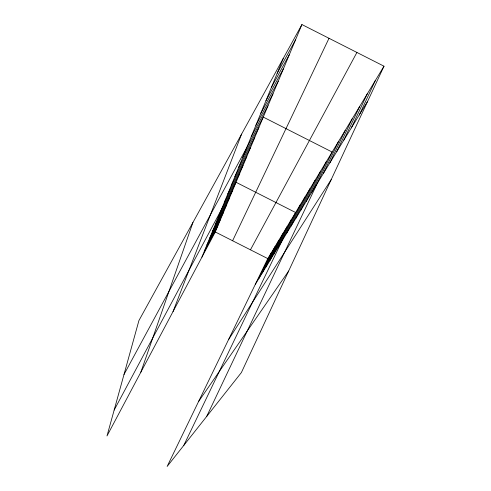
<?xml version="1.0" encoding="UTF-8"?>
<svg xmlns="http://www.w3.org/2000/svg" width="491" height="491" viewBox="0 0 491 491"><rect width="100%" height="100%" fill="white"/><g stroke="black" fill="none" stroke-linecap="round" stroke-linejoin="round"><path stroke-width="0.74" d="M140.856 372.178L192.932 222.484M173.028 311.582L241.597 134.098M201.918 257.161L283.258 58.447M301.922 24.55L138.922 320.562L107.001 435.94L215.291 231.973L301.922 24.55L383.999 66.193L241.394 372.546L167.143 466.45L267.779 258.597L383.999 66.193M359.283 114.925L375.406 80.414M343.829 140.113L359.522 106.707M351.347 127.856L367.256 93.904M329.891 162.816L345.173 130.465M336.685 151.756L352.17 118.877M206.686 416.442L332.143 152.038L263.268 117.097L124.002 374.498M323.428 173.348L338.508 141.506M232.611 240.756L329.007 38.292M306.108 201.568L320.592 171.163M311.564 192.675L326.239 161.809M295.877 218.237L309.987 188.716M300.885 210.08L315.179 180.123M183.794 445.392L295.613 212.511L236.042 182.29L114.157 410.071M286.468 233.563L300.216 204.894M291.077 226.056L305.003 196.971M265.956 266.987L278.851 240.265M269.755 260.801L282.816 233.704M273.696 254.381L286.922 226.903M277.789 247.71L291.188 219.845M258.763 278.71L271.345 252.699M262.292 272.953L275.034 246.592M209.602 238.399L223.546 212.204M206.95 244.874L220.698 219.029M204.391 251.128L217.949 225.608M218.17 217.464L232.74 190.195M215.205 224.706L229.561 197.805M212.351 231.678L226.504 205.134M227.793 193.951L243.039 165.535M224.455 202.102L239.473 174.078M238.675 167.357L254.657 137.713M234.894 176.6L250.625 147.374M231.267 185.457L246.758 156.641M250.459 249.809L356.914 52.451M242.628 157.703L258.874 127.629M255.903 125.279L272.984 93.836M251.22 136.713L268.012 105.743M265.993 100.624L283.681 68.231M260.819 113.261L278.201 81.346M271.437 87.318L289.445 54.427M277.188 73.276L295.514 39.888M255.351 284.264L367.667 101.269M228.499 339.723L331.222 179.571M198.603 401.472L288.647 271.038M215.291 231.973L267.779 258.597"/></g></svg>
